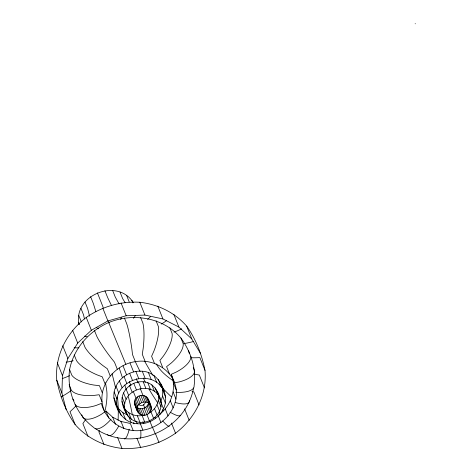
<?xml version="1.0" encoding="UTF-8"?>
<svg xmlns="http://www.w3.org/2000/svg" width="472" height="472" viewBox="0 0 472 472"><rect width="100%" height="100%" fill="white"/><g stroke="black" fill="none" stroke-linecap="round" stroke-linejoin="round"><path stroke-width="0.71" d="M56.776 380.231C54.687 355.463 66.788 332.317 86.246 317.432C101.94 306.582 120.755 301.16 139.818 302.257C157.795 304.31 174.693 312.399 186.658 326.128C196.039 339.368 201.821 354.584 205.013 370.42C207.102 395.194 195.001 418.339 175.543 433.225C159.849 444.069 141.034 449.497 121.971 448.4C103.993 446.347 87.09 438.252 75.131 424.529C65.75 411.289 59.968 396.073 56.776 380.231L61.903 393.052L66.227 409.743M61.903 393.052L62.457 375.588L67.85 358.543L77.709 343.079L91.373 330.252L107.905 320.93L126.177 315.75L144.945 315.072L162.928 318.936L178.906 327.078L191.785 338.949L200.688 353.729M111.008 419.207L109.132 421.337A24.214 8.815 -55.3 0 1 93.84 427.573C76.098 414.422 66.67 391.418 69.59 369.594C73.726 348.448 89.184 331.067 108.719 322.535C133.092 312.529 163.536 317.444 180.935 338.046C190.912 351.752 196.529 368.821 194.098 385.807A24.214 8.974 9.8 0 1 178.617 392.391L175.773 392.226M79.025 324.571C72.723 295.218 117.581 277.147 133.352 302.699M104.229 410.457C95.267 388.775 113.286 364.608 135.352 361.664C153.76 358.348 174.203 370.697 176.274 390.043C178.198 409.749 161.855 427.254 142.91 430.169C124.555 433.491 105.893 421.52 101.403 403.401L96.135 405.436A24.214 10.272 -22.8 0 1 75.083 404.622M113.935 397.843C112.419 382.526 127.505 369.794 142.273 371.234C155.884 371.954 163.542 384.963 165.572 397.117C167.094 412.439 152.008 425.172 137.234 423.732C123.629 423.006 115.965 410.003 113.935 397.843L116.737 404.84L118.212 410.54M116.737 404.84C113.97 379.317 153.471 367.352 164.097 391.424M122.024 401.678C120.885 390.22 132.166 380.703 143.211 381.777C153.99 382.349 159.394 393.017 161.135 402.409C162.274 413.861 150.993 423.384 139.948 422.304C129.169 421.732 123.764 411.071 122.024 401.678L124.626 408.186L125.729 412.445M124.626 408.186C122.295 389.205 152.379 380.22 160.032 398.15M134.42 403.176C133.977 398.687 138.396 394.952 142.727 395.377C148.692 395.902 149.783 402.94 151.37 407.501C151.819 411.991 147.394 415.72 143.063 415.301C137.104 414.776 136.007 407.737 134.42 403.176L137.488 411.431M137.057 409.767C136.142 402.327 147.937 398.805 150.94 405.832M149.205 412.941C156.604 409.071 160.651 399.53 157.43 391.642M163.542 408.894L160.745 401.896L162.586 396.079L162.775 390.12L161.3 384.426M190.853 356.395A24.214 10.272 -22.8 0 1 176.369 372.007L171.212 374.32C177.254 389.134 170.722 406.392 158.155 415.59L160.976 422.647M415.207 23.6L415.224 23.801M139.671 414.097L137.033 407.507C141.246 410.433 147.801 407.719 148.68 402.657L151.317 409.248M193.591 387.99C185.537 430.977 131.871 453.155 95.674 428.782M120.82 421.885L121.009 421.466L130.343 423.467L133.169 430.523M112.419 417.608L112.714 417.236L121.009 421.466L123.829 428.517M115.534 424.293L112.714 417.236L106.029 411.077L101.445 414.257A24.214 9.877 -39.3 0 1 82.748 417.354L81.733 414.811M123.121 405.932C126.514 413.761 136.16 417.578 144.131 415.059M173.926 382.928L178.947 381.972A24.214 9.965 -6.3 0 0 194.576 370.768L193.302 367.594M173.637 392.102L173.165 392.055L175.991 399.111M170.799 401.064L170.368 400.905L173.189 407.956M115.41 403.542L118.448 408.587L122.844 412.634L127.694 415.106M165.619 409.194L165.247 408.929L168.067 415.985M134.856 404.846L138.379 412.911M72.835 398.999L73.927 400.822M155.376 433.951L152.35 427.018M108.371 321.178L109.126 322.854M144.904 408.132L143.299 404.256M205.013 370.42L199.886 357.605A43.719 17.989 -6.3 0 1 191.632 357.752M186.658 326.128L191.785 338.949M204.459 387.884L199.332 375.069A43.719 16.201 9.8 0 1 194.517 374.107M173.779 314.258L178.906 327.078M180.935 338.046L183.189 343.669A24.214 9.877 -39.3 0 1 171.059 363.186L166.587 366.65L169.407 373.706M169.849 327.828L172.097 333.45A24.214 8.815 -55.3 0 1 163.371 356.106L159.902 360.484L162.722 367.541M199.066 404.929L193.939 392.114A43.719 13.316 25.1 0 1 192.021 391.253M157.801 306.116L162.928 318.936M156.09 320.818L158.344 326.441A24.214 7.151 -70.5 0 1 153.837 351.245L151.606 356.26L154.427 363.316M171.212 374.32L174.032 381.376M184.605 408.899L189.201 420.393M173.454 382.987L176.274 390.043M139.818 302.257L144.945 315.072M140.609 317.491L142.857 323.113A24.214 4.997 -85.1 0 1 143.105 348.944L142.273 354.254L145.093 361.31M131.883 300.269L132.933 302.888M126.59 295.389L129.216 301.944M162.775 390.12L165.572 397.117M158.262 379.382L161.058 386.379M162.586 396.079L165.383 403.076M153.866 375.328L156.663 382.326M120.024 292.044L122.643 298.599A841.995 248.561 -70.5 0 0 125.186 302.735M171.478 423.059L175.543 433.225M158.533 395.902L161.135 402.409M155.158 387.872L157.76 394.38M121.05 302.935L126.177 315.75M148.415 372.55L151.211 379.547M158.391 400.356L160.993 406.864M151.872 384.845L154.474 391.353M124.449 318.075L126.697 323.703A24.214 2.502 81 0 1 131.906 349.345L132.526 354.608L135.352 361.664M112.631 290.451L115.251 297.012A841.995 173.708 -85.1 0 0 119.121 303.874M157.017 404.705L159.619 411.212M147.795 382.768L150.403 389.276M159.158 411.625L160.179 414.174M142.273 371.234L145.075 378.231M154.503 408.652L157.105 415.159M143.211 381.777L145.813 388.291M104.914 290.734L107.539 297.289A841.995 87.013 81 0 0 111.398 305.266M148.999 401.572L151.37 407.501M147.411 397.76L150.049 404.351M155.005 417.277L155.518 418.552M146.125 396.574L148.763 403.165M135.871 371.464L138.668 378.461M148.143 404.362L150.774 410.953M144.526 395.76L147.164 402.351M151.016 411.926L153.618 418.434M138.42 381.954L141.022 388.462M130.012 362.944L133.57 371.842M136.308 378.692L137.948 382.798M140.137 388.273L143.152 395.801M147.158 405.908L149.789 412.498M142.727 395.377L145.364 401.967M145.789 407.194L148.426 413.785M140.851 395.442L143.488 402.032M155.477 433.703L159.011 442.541M149.836 421.095L152.397 427.484M149.364 420.458L149.878 421.732M146.798 414.304L149.4 420.812M144.137 408.127L146.768 414.717M139.022 395.961L141.659 402.551M133.759 383.276L136.361 389.783M129.635 373.234L132.431 380.231M97.403 292.864L100.029 299.419A841.995 5.611 67.4 0 1 103.244 307.579M125.865 364.349L108.719 322.535M102.778 308.11L107.905 320.93M142.308 408.64L144.945 415.23M137.37 396.893L140.007 403.483M140.432 408.711L143.063 415.301M123.039 365.853L126.596 374.75M129.334 381.594L130.974 385.701M133.163 391.176L138.638 404.764M142.137 415.625L144.739 422.133M138.632 408.321L141.27 414.912M129.54 385.653L132.142 392.161M135.016 399.725L137.653 406.315M142.874 421.59L143.641 423.496M134.479 401.43L137.116 408.014M123.994 376.414L126.791 383.411M90.606 296.693L93.232 303.248A841.995 97.851 53.7 0 1 95.869 311.738M137.346 415.797L139.948 422.304M140.095 423.142L142.91 430.169M126.053 388.928L128.655 395.436M117.28 369.187L114.46 362.136L111.138 358A24.214 2.814 53.7 0 1 96.736 336.182L94.483 330.559M136.219 421.183L137.234 423.732M119.333 380.792L122.13 387.789M132.756 414.811L135.364 421.319M123.54 392.869L126.142 399.377M84.99 301.968L87.615 308.523A841.995 183.425 39.7 0 1 89.503 316.216M128.685 412.734L131.287 419.242M122.165 397.217L124.767 403.731M128.809 416.688L131.098 422.411M136.939 438.217L140.739 447.721M115.965 386.067L118.767 393.064M125.399 409.708L128 416.216M110.188 375.848L107.368 368.791L102.984 365.652A24.214 5.275 39.7 0 1 84.972 347.227L82.724 341.604M86.246 317.432L91.373 330.252M122.844 412.634L125.646 419.632M80.936 308.322L83.562 314.883A841.995 256.497 25.1 0 1 84.429 318.983M114.124 391.884L116.926 398.881M118.448 408.587L121.251 415.584M78.718 315.331L81.343 321.886M105.067 383.878L102.247 376.821L97.102 374.88A24.214 7.375 25.1 0 1 76.482 360.543L74.228 354.92M78.494 322.512L79.278 324.476M102.271 392.728L99.45 385.671L93.881 385.052A24.214 8.974 9.8 0 1 71.838 375.216L69.59 369.594M117.64 437.573L121.971 448.4M106.029 411.077L108.849 418.133M101.981 401.79L99.161 394.734L93.55 395.471A24.214 9.965 -6.3 0 1 71.361 390.255L69.113 384.633M72.582 330.258L77.709 343.079M103.987 444.536L98.86 431.721A43.719 12.903 -70.5 0 0 99.35 430.411M62.723 345.722L67.85 358.543M88.01 436.393L82.883 423.579A43.719 15.912 -55.3 0 0 85.597 419.478M57.33 362.767L62.457 375.588M75.131 424.529L70.004 411.708A43.719 17.836 -39.3 0 0 75.939 405.944M188.605 350.773L189.313 353.51M148.302 399.241L148.739 400.911M145.264 402.362A3.776 3.422 -21.8 0 1 142.438 405.359A3.776 3.422 -21.8 0 1 138.556 404.262M150.533 316.5A43.719 12.903 -70.5 0 1 147.571 319.397M166.61 320.535A43.719 15.912 -55.3 0 1 161.306 324.052M78.918 347.787A43.719 13.316 25.1 0 1 74.128 347.746M87.119 336.766A43.719 9.523 39.7 0 1 84.582 336.099M98.66 328.754A43.719 5.08 53.7 0 1 96.736 327.739M121.227 317.538A43.719 4.519 81 0 1 120.696 319.579M135.375 315.438A43.719 9.021 -85.1 0 1 133.499 318.299M181.685 328.831A43.719 17.836 -39.3 0 1 173.979 332.111M193.42 341.527A43.719 18.544 -22.8 0 1 183.685 343.61M189.455 400.48A24.214 7.375 25.1 0 1 175.401 402.563M156.102 363.882A841.995 256.497 25.1 0 0 158.934 367.953A43.719 13.316 25.1 0 0 172.528 380.302M180.764 415.325A24.214 5.275 39.7 0 1 170.132 412.162M152.751 375.199A841.995 183.425 39.7 0 1 144.827 361.576M171.312 396.734A43.719 9.523 39.7 0 1 159.129 384.119M169.277 426.116A24.214 2.814 53.7 0 1 162.71 420.965M145.382 382.296A841.995 97.851 53.7 0 1 143.276 378.06M140.119 371.635A841.995 97.851 53.7 0 1 135.198 361.428M163.324 410.852A43.719 5.08 53.7 0 1 162.504 409.714M157.978 403.206A43.719 5.08 53.7 0 1 148.916 388.898M140.744 430.116A24.214 2.502 81 0 1 140.013 438.305M119.227 368.083A841.995 87.013 81 0 1 122.342 377.482M124.791 385.04A841.995 87.013 81 0 1 126.23 389.542M128.349 396.74A43.719 4.519 81 0 1 132.313 414.681M133.7 422.452A43.719 4.519 81 0 1 133.936 423.838M129.234 429.195A24.214 4.997 -85.1 0 1 124.23 438.877M112.041 373.736A841.995 173.708 -85.1 0 1 115.681 388.291M117.439 397.135A43.719 9.021 -85.1 0 1 118.088 420.245M118.667 426.198A24.214 7.151 -70.5 0 1 107.592 434.582M105.474 382.745A841.995 248.561 -70.5 0 1 106.625 389.742A43.719 12.903 -70.5 0 1 105.215 410.209M70.883 390.781A43.719 18.544 -22.8 0 1 61.1 396.922M69.437 375.7A43.719 17.989 -6.3 0 1 62.227 378.591M73.213 360.75A43.719 16.201 9.8 0 1 66.163 362.177"/></g></svg>
